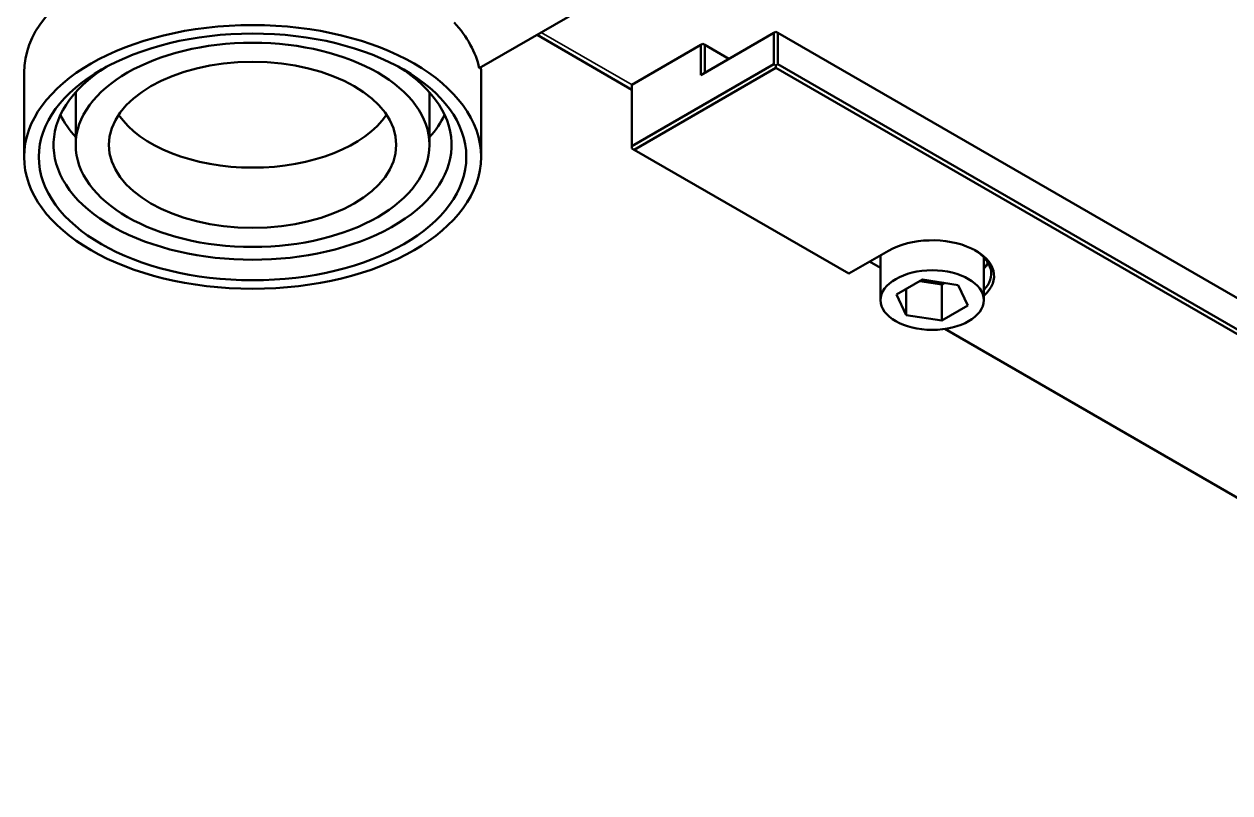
# Model space of a CAD drawing. Header units: millimetres. Extents: x 0 to 3000, y 0 to 3000.
# Drawn here: x 2458.8 to 2540.6, y 506.4 to 558.6 of the extents above; entities that cross this region are included whole.
import ezdxf

# ---------------------------------------------------------------- set-up
doc = ezdxf.new("R2010")
doc.units = ezdxf.units.MM
doc.layers.add('Visible (ANSI)', color=7, linetype='Continuous', lineweight=50)
doc.layers.add('Visible Narrow (ANSI)', color=7, linetype='Continuous', lineweight=35)

msp = doc.modelspace()

# ---------------------------------------------------------------- linework, layer by layer
at = {"layer": 'Visible (ANSI)'}
for p, q in [((2489.6794, 555.5955), (2501.1969, 562.2451)), ((2509.6569, 557.9847), (2504.7072, 555.127)), ((2509.6569, 557.9847), (2509.7984, 558.0664)), ((2509.6569, 555.8619), (2509.6569, 557.9847)), ((2509.7984, 558.0664), (2509.9398, 557.9847)), ((2509.9398, 555.8619), (2509.9398, 557.9847)), ((2595.0047, 508.8725), (2509.9398, 557.9847)), ((2500.0403, 554.1359), (2493.5959, 557.8566)), ((2504.7072, 557.1683), (2500.0403, 554.4738)), ((2504.7072, 557.1683), (2504.8486, 557.2499)), ((2504.7072, 555.127), (2504.7072, 557.1683)), ((2504.8486, 557.2499), (2504.99, 557.1683)), ((2506.6164, 556.2293), (2504.99, 557.1683)), ((2504.99, 555.2903), (2504.99, 557.1683)), ((2500.0403, 550.3097), (2509.6569, 555.8619)), ((2500.1817, 550.0647), (2509.7984, 555.6169)), ((2509.7984, 555.7802), (2509.6569, 555.8619)), ((2509.7984, 555.7802), (2509.9398, 555.8619)), ((2509.7984, 555.6169), (2509.7984, 555.7802)), ((2509.7984, 555.6169), (2595.0047, 506.423)), ((2509.9398, 555.8619), (2595.0047, 506.7496)), ((2458.8016, 549.5748), (2458.8016, 555.2903)), ((2489.8016, 549.5748), (2489.8016, 555.2903)), ((2462.3016, 553.962), (2462.3016, 550.3913)), ((2486.3016, 553.962), (2486.3016, 550.3913)), ((2500.0403, 550.3097), (2500.0403, 554.4738)), ((2500.0403, 550.1464), (2500.0403, 550.3097)), ((2500.1817, 550.0647), (2500.0403, 550.1464)), ((2514.7481, 541.6548), (2500.1817, 550.0647)), ((2517.4351, 543.2062), (2514.7481, 541.6548)), ((2516.1623, 542.4713), (2516.905, 542.0425)), ((2516.905, 542.9001), (2516.905, 539.8585)), ((2523.905, 542.7729), (2523.905, 539.8585)), ((2517.9901, 540.2321), (2519.7579, 541.2527)), ((2521.052, 540.9138), (2519.5684, 541.1433)), ((2522.1727, 540.8791), (2519.7579, 541.2527)), ((2521.2415, 541.0232), (2521.052, 540.9138)), ((2521.052, 540.9138), (2521.052, 538.4643)), ((2522.8198, 539.485), (2522.1727, 540.8791)), ((2517.9901, 540.2321), (2518.6372, 538.8379)), ((2518.6372, 540.6057), (2518.6372, 538.8379)), ((2522.8198, 539.485), (2521.052, 538.4643)), ((2518.6372, 538.8379), (2521.052, 538.4643)), ((2571.3166, 508.995), (2521.2547, 537.8983))]:
    msp.add_line(p, q, dxfattribs=at)
for centre, major_axis, start_param, end_param in [((2474.3016, 555.2903), (-15.5, 0), 4.5867204, 6.2831853), ((2474.3016, 554.4738), (15.5, 0), 0.1256686, 0.4908342), ((2474.3016, 550.3913), (-13.5, 0), 5.5341704, 10.1737929), ((2474.3016, 555.2903), (15.5, 0), 0, 0.0411495), ((2474.3016, 554.4738), (-13.5, 0), 0.2649815, 0.4758822), ((2474.3016, 554.4738), (9.75, 0), 3.5126691, 5.9121088), ((2474.3016, 554.4738), (13.5, 0), 5.8073031, 6.0182038), ((2520.405, 541.4915), (4.2, 0), 5.6974998, 8.6393798), ((2520.405, 541.6548), (4, 0), 5.7778248, 7.0438859), ((2520.405, 543.1245), (4, 0), 5.7778248, 5.9593572)]:
    msp.add_ellipse(centre, major_axis=major_axis, ratio=0.5773503, start_param=start_param, end_param=end_param, dxfattribs=at)
for centre, major_axis in [((2474.3016, 549.5748), (15.5, 0)), ((2474.3016, 549.5748), (-14.5, 0)), ((2474.3016, 550.3913), (12, 0)), ((2474.3016, 550.3913), (-9.75, 0)), ((2520.405, 539.8585), (-3.5, 0))]:
    msp.add_ellipse(centre, major_axis=major_axis, ratio=0.5773503, dxfattribs=at)
at = {"layer": 'Visible Narrow (ANSI)'}
msp.add_line((2493.8888, 558.0257), (2500.0406, 554.474), dxfattribs=at)

doc.saveas('drawing.dxf')
